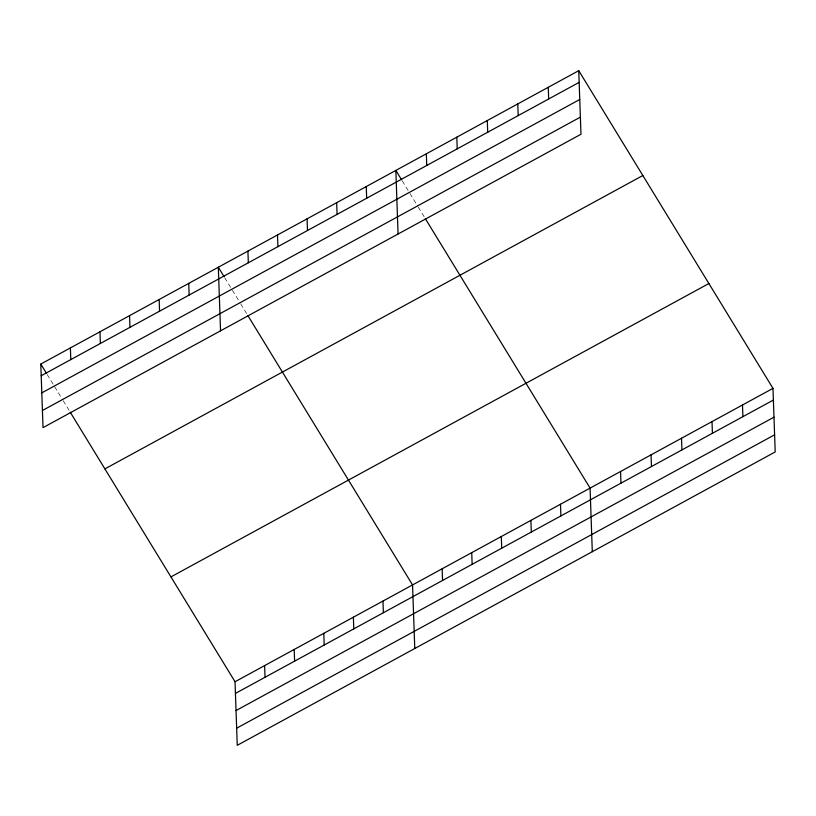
<?xml version="1.0" encoding="UTF-8"?>
<svg xmlns="http://www.w3.org/2000/svg" width="816" height="816" viewBox="0 0 816 816"><rect width="100%" height="100%" fill="white"/><g stroke="black" fill="none" stroke-linecap="round" stroke-linejoin="round"><path stroke-width="0.61" stroke-dasharray="4.08 3.06" d="M402.257 180.907L409.306 192.443M409.948 193.484L417.639 206.071M418.282 207.121L424.687 217.597M224.737 277.726L231.785 289.252M232.427 290.302L240.118 302.879M240.761 303.929L247.166 314.415M47.206 374.534L62.597 399.697M63.23 400.748L69.646 411.233"/><path stroke-width="1.22" d="M578.748 70.676L580.972 134.263L43.024 427.635L40.8 364.058L578.748 70.676L772.976 388.365L775.2 451.942L237.252 745.324L235.028 681.737L70.288 412.274M41.208 375.737L579.156 82.355M41.81 392.863L579.758 99.481M42.422 410.509L580.37 117.137M104.897 468.894L642.845 175.511M170.932 576.902L708.88 283.529M235.028 681.737L772.976 388.365M235.436 693.416L773.384 400.044M236.038 710.552L773.986 417.17M236.65 728.198L774.598 434.816M401.615 179.857L395.852 170.422L398.065 234.008M425.33 218.647L590.08 488.111L592.294 551.698M224.094 276.675L218.321 267.24L220.544 330.827M247.809 315.466L412.549 584.929L414.773 648.506M40.8 364.058L46.573 373.493M742.499 404.991L742.907 416.67M712.011 421.607L712.419 433.296M681.523 438.233L681.931 449.922M651.046 454.859L651.454 466.538M620.558 471.485L620.966 483.164M548.27 87.302L548.678 98.981M560.49 504.247L560.898 515.926M517.783 103.928L518.191 115.607M530.9 520.384L531.308 532.063M487.295 120.554L487.703 132.233M501.31 536.52L501.718 548.199M471.73 552.656L472.138 564.335M456.817 137.18L457.225 148.859M442.139 568.793L442.547 580.472M426.329 153.796L426.737 165.485M382.969 601.066L383.377 612.745M366.262 186.558L366.67 198.237M353.379 617.202L353.787 628.881M336.671 202.694L337.079 214.373M323.789 633.328L324.197 645.017M307.081 218.831L307.489 230.51M294.199 649.465L294.607 661.154M277.501 234.967L277.909 246.646M264.619 665.601L265.027 677.29M247.911 251.104L248.319 262.783M188.741 283.376L189.149 295.055M159.151 299.513L159.559 311.192M129.56 315.649L129.968 327.328M99.97 331.786L100.378 343.465M70.39 347.922L70.798 359.601"/></g></svg>
